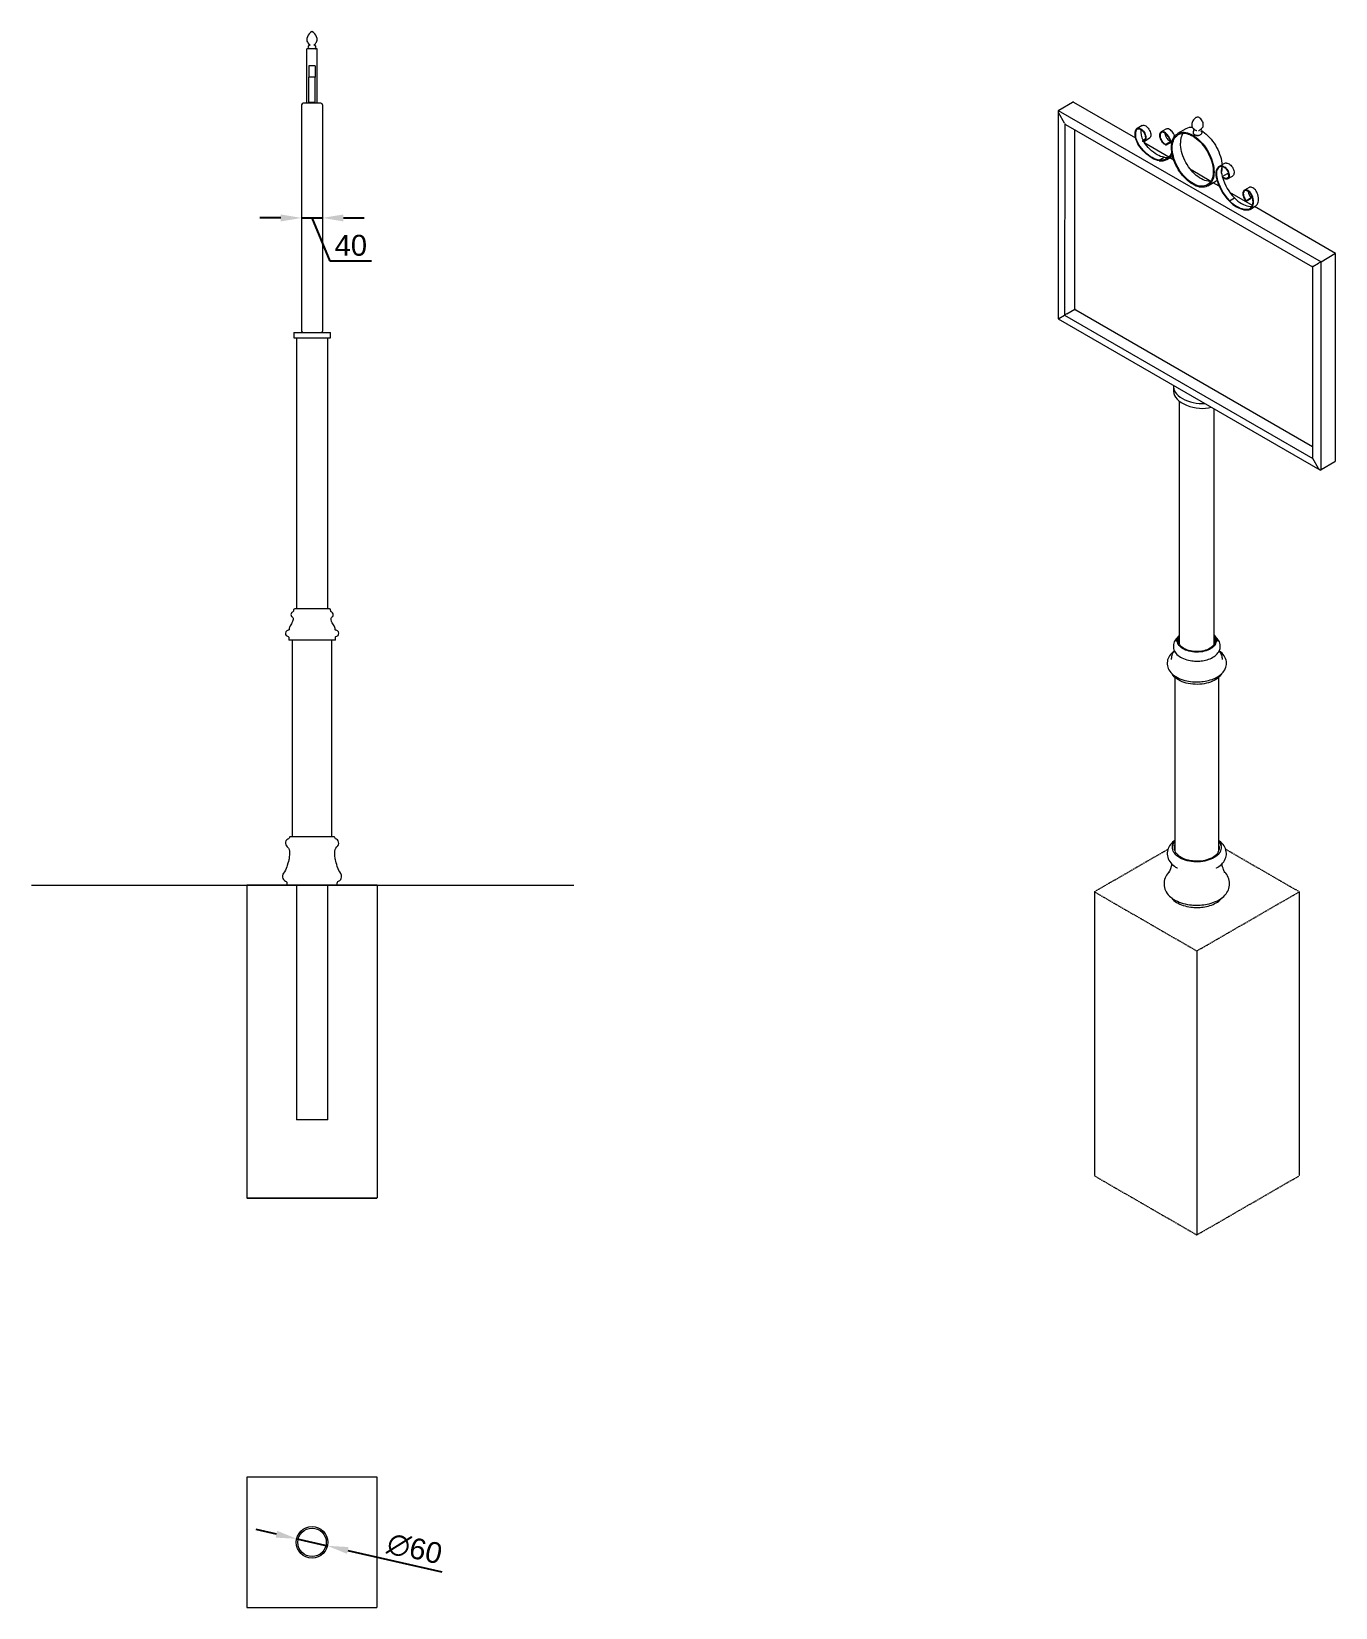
# Model space of a CAD drawing. Header units: millimetres. Extents: x -106 to 4319, y 199 to 3301.
# Drawn here: x 1818 to 4319, y 240 to 3264 of the extents above; entities that cross this region are included whole.
import ezdxf

# ---------------------------------------------------------------- set-up
doc = ezdxf.new("R2010")
doc.units = ezdxf.units.MM
doc.linetypes.add('HIDDEN', pattern=[1.905, 1.27, -0.635])
for name, color, linetype, lineweight in [('ZANO_R', 7, 'Continuous', 0), ('ZANO_R_przerywana', 7, 'HIDDEN', 0), ('ZANO_W', 1, 'Continuous', 0)]:
    doc.layers.add(name, color=color, linetype=linetype, lineweight=lineweight)
doc.styles.add('Arial', font='arial.ttf')
doc.styles.get("Standard").update_dxf_attribs({"font": 'ARIALUNI.TTF'})
doc.dimstyles.new('pl i ang', dxfattribs={"dimtxt": 50, "dimasz": 50, "dimexe": 1.25, "dimexo": 0.625, "dimgap": 10, "dimtad": 1, "dimtoh": 1, "dimtxsty": 'Standard', "dimcen": 2.5, "dimclrd": 1, "dimclre": 1, "dimclrt": 1, "dimadec": 0, "dimazin": 0, "dimtfac": 1, "dimtmove": 0, "dimatfit": 3, "dimfxl": 1, "dimarcsym": 1})

# ---------------------------------------------------------------- blocks, each defined once
blk = doc.blocks.new('*D420')
at = {"layer": 'ZANO_W', "color": 1, "lineweight": -2}
for p, q in [((2287.3, 380.8), (2248.3, 389.7)), ((2326.3, 371.9), (2385.1, 358.5)), ((2424.1, 349.6), (2604.3, 308.5))]:
    blk.add_line(p, q, dxfattribs=at)
at = {"layer": 'ZANO_W', "color": 1}
for points in [[(2285.9, 374.3), (2288.8, 387.3), (2326.3, 371.9)], [(2425.6, 356.1), (2422.7, 343.1), (2385.1, 358.5)]]:
    blk.add_solid(points, dxfattribs=at)
at = {"layer": 'ZANO_W', "color": 1, "insert": (2552.5, 352.7), "char_height": 40, "attachment_point": 5, "rotation": 347.147, "style": 'Arial'}
blk.add_mtext('∅60', dxfattribs=at)
blk = doc.blocks.new('*D421')
at = {"layer": 'ZANO_W', "color": 1, "lineweight": -2}
for p, q in [((2295.7, 2906.1), (2255.7, 2906.1)), ((2335.7, 2916.1), (2335.7, 2916.1)), ((2335.7, 2906.1), (2375.7, 2906.1)), ((2390.7, 2822.9), (2355.7, 2906.1)), ((2375.7, 2916.1), (2375.7, 2916.1)), ((2415.7, 2906.1), (2455.7, 2906.1)), ((2469.5, 2822.9), (2390.7, 2822.9))]:
    blk.add_line(p, q, dxfattribs=at)
at = {"layer": 'ZANO_W', "color": 1}
for points in [[(2295.7, 2899.4), (2295.7, 2912.7), (2335.7, 2906.1)], [(2415.7, 2912.7), (2415.7, 2899.4), (2375.7, 2906.1)]]:
    blk.add_solid(points, dxfattribs=at)
at = {"layer": 'ZANO_W', "color": 1, "insert": (2430.1, 2853.3), "char_height": 40, "attachment_point": 5, "style": 'Arial'}
blk.add_mtext('40', dxfattribs=at)

msp = doc.modelspace()

# ---------------------------------------------------------------- linework, layer by layer
at = {"layer": 'ZANO_R'}
for p, q in [((2348.7, 3230.2), (2345.7, 3230.2)), ((2345.7, 3178.1), (2345.7, 3230.2)), ((2362.3, 3230.2), (2348.7, 3230.2)), ((2365.7, 3230.2), (2362.3, 3230.2)), ((2365.7, 3178.1), (2365.7, 3230.2)), ((2345.7, 3126.1), (2345.7, 3178.1)), ((2361.7, 3197.8), (2349.7, 3197.8)), ((2349.7, 3197.8), (2349.7, 3176.2)), ((2361.7, 3176.2), (2349.7, 3176.2)), ((2349.7, 3168.2), (2349.7, 3176.2)), ((2361.7, 3197.8), (2361.7, 3176.2)), ((2361.7, 3168.2), (2361.7, 3176.2)), ((2365.7, 3126.1), (2365.7, 3178.1)), ((2349.7, 3136.9), (2349.7, 3168.2)), ((2361.7, 3136.9), (2361.7, 3168.2)), ((2335.7, 3123.1), (2335.7, 2689)), ((2372.7, 3126.1), (2338.7, 3126.1)), ((2349.7, 3128), (2349.7, 3136.9)), ((2349.7, 3128), (2361.7, 3128)), ((2361.7, 3128), (2361.7, 3136.9)), ((2375.7, 3123.1), (2375.7, 2689)), ((3787.7, 3112.6), (3814.4, 3128.1)), ((3935.5, 3059.3), (3816.7, 3127.8)), ((3786.7, 3110.5), (3786.7, 2712.6)), ((3787, 3111.9), (4290.9, 2822.1)), ((3798.7, 3088.1), (3787.7, 3107.2)), ((3799.7, 3086.7), (3798.7, 2719.5)), ((3801, 3085.6), (4274.2, 2812.5)), ((3818.7, 2731.5), (3818.7, 3075.4)), ((3947.5, 3083.3), (3938, 3077.8)), ((3953.5, 3057.3), (3948.2, 3054.2)), ((3948.2, 3054.2), (3948.5, 3053)), ((3952.1, 3053.6), (3961.5, 3059)), ((3993.5, 3076.4), (3984.1, 3071)), ((4031.6, 3076.9), (4015.9, 3067.8)), ((3998.8, 3022.7), (3952.9, 3049.2)), ((4003, 3052.5), (3994.2, 3047.3)), ((3994.2, 3047.3), (3994.5, 3046.1)), ((3994.5, 3046.1), (4003.5, 3051.3)), ((3995.2, 3018.2), (4004.7, 3023.7)), ((3980.3, 3016.9), (3989.8, 3022.4)), ((4008.4, 3017.2), (4000.9, 3021.5)), ((4079.4, 2976.2), (4041.5, 2998.1)), ((4104.6, 3010.1), (4095.2, 3004.6)), ((4073.7, 2967.7), (4089.4, 2976.8)), ((4095.8, 2966.7), (4083.9, 2973.6)), ((4101.6, 2985.3), (4101.3, 2984.5)), ((4111.1, 2990.7), (4101.6, 2985.3)), ((4111.8, 2981.1), (4121.2, 2986.5)), ((4153.2, 2964.5), (4143.8, 2959.1)), ((4115.5, 2938.9), (4124.9, 2944.4)), ((4159.4, 2930), (4115.9, 2955.1)), ((4147.3, 2938.2), (4156.8, 2943.7)), ((4147.7, 2939.1), (4147.3, 2938.2)), ((4157.1, 2944.5), (4147.7, 2939.1)), ((4156.8, 2943.7), (4157.1, 2944.5)), ((4155.4, 2923), (4164.8, 2928.5)), ((4318.6, 2838.1), (4163.4, 2927.7)), ((4274.2, 2812.5), (4274.2, 2447.7)), ((4275.1, 2813.1), (4286.1, 2819.4)), ((4290.9, 2822.1), (4317.6, 2837.6)), ((4290.9, 2422.6), (4290.9, 2820.5)), ((4318.6, 2440.2), (4318.6, 2838.1)), ((3803.4, 2722.2), (3818.8, 2731.1)), ((4274.2, 2466.8), (3820.3, 2728.8)), ((3786.7, 2712.6), (4288.5, 2422.9)), ((3787.7, 2713.1), (3798.7, 2719.5)), ((3798.7, 2719.5), (4275.1, 2444.4)), ((2320.7, 2686), (2320.7, 2676)), ((2320.7, 2686), (2338.7, 2686)), ((2320.7, 2676), (2390.8, 2676)), ((2325.6, 2676), (2325.6, 2155.9)), ((2338.7, 2686), (2372.7, 2686)), ((2372.7, 2686), (2390.8, 2686)), ((2385.9, 2155.9), (2385.9, 2676)), ((2390.8, 2676), (2390.8, 2686)), ((4007.8, 2582), (4007.8, 2572.9)), ((4019.1, 2554.6), (4019.1, 2088.6)), ((4086.2, 2088.6), (4086.2, 2539.7)), ((4286.1, 2425.4), (4275.1, 2444.4)), ((4317.6, 2438.1), (4290.9, 2422.6)), ((2389.1, 2155.9), (2322.4, 2155.9)), ((2400.4, 2095.9), (2311.1, 2095.9)), ((2317.7, 2095.9), (2317.7, 1718.8)), ((2393.8, 1718.8), (2393.8, 2095.9)), ((4010.3, 2024.9), (4010.3, 1691.6)), ((4094.9, 1691.6), (4094.9, 2024.9)), ((2397.7, 1718.8), (2313.7, 1718.8)), ((4009.6, 1693.7), (4010.3, 1695.7)), ((1817.6, 1625.8), (2857.5, 1625.8)), ((2230.7, 1625.8), (2480.8, 1625.8)), ((2480.8, 1625.8), (2230.7, 1625.8)), ((2385.9, 1625.8), (2325.6, 1625.8))]:
    msp.add_line(p, q, dxfattribs=at)
at = {"layer": 'ZANO_R', "flags": 128}
for points in [[(2355.5, 3263.7), (2352.7, 3261.8), (2350.3, 3259.4), (2348.3, 3256.6), (2346.8, 3253.6), (2345.8, 3250.3), (2345.6, 3246.9), (2345.9, 3245), (2346.7, 3243.3), (2347.9, 3241.8), (2349.7, 3239.5), (2350.5, 3238.7), (2351, 3238.3), (2351.1, 3238.2), (2351.2, 3238), (2351.2, 3237.8), (2351.2, 3237.7), (2351, 3237.5), (2350.6, 3237.2), (2350, 3237), (2349, 3236.6), (2348.6, 3236.3), (2348.3, 3235.8), (2348.3, 3235.4), (2348.4, 3234.9), (2348.7, 3234.3), (2348.7, 3234.1), (2348.6, 3233.8), (2348, 3232.6), (2347.8, 3231.9), (2347.8, 3231.2), (2348.1, 3230.6), (2348.5, 3230.2)], [(2362.5, 3230.2), (2363, 3230.6), (2363.2, 3231.2), (2363.3, 3231.9), (2363.1, 3232.6), (2362.4, 3233.8), (2362.3, 3234.1), (2362.4, 3234.3), (2362.7, 3234.9), (2362.8, 3235.4), (2362.7, 3235.8), (2362.4, 3236.3), (2362, 3236.6), (2360.8, 3237.1), (2360.4, 3237.3), (2360, 3237.5), (2359.9, 3237.7), (2359.8, 3237.8), (2359.8, 3238), (2360, 3238.3), (2360.3, 3238.5), (2360.7, 3238.9), (2361.4, 3239.5), (2363.1, 3241.8), (2364.3, 3243.3), (2365.1, 3245), (2365.5, 3246.9), (2365.3, 3250.3), (2364.3, 3253.6), (2362.7, 3256.6), (2360.7, 3259.4), (2358.3, 3261.8), (2355.5, 3263.7)], [(4055.7, 3073.6), (4055.7, 3073.6), (4055.7, 3073.6), (4055.7, 3073.6), (4055.7, 3073.6), (4055.7, 3073.6), (4055.7, 3073.6), (4055.8, 3073.6), (4056, 3073.6), (4057.1, 3074), (4058, 3074.4), (4058.6, 3074.8), (4059.3, 3075.2), (4060.1, 3075.9), (4060.6, 3076.4), (4060.9, 3076.7), (4061.1, 3076.8), (4061.2, 3076.9), (4061.4, 3077), (4061.6, 3077.2), (4061.9, 3077.5), (4062.5, 3078), (4063.2, 3078.8), (4063.9, 3079.9), (4064.5, 3081.1), (4064.9, 3082.5), (4065.1, 3083.9), (4065.1, 3085.5), (4064.9, 3087.3), (4064.5, 3089.2), (4063.8, 3090.9), (4062.9, 3092.5), (4061.7, 3094.3), (4060.2, 3096.1), (4058.5, 3097.6), (4057, 3098.6), (4055.7, 3099.1), (4055, 3099.3), (4054.6, 3099.4), (4054.4, 3099.4), (4054.2, 3099.4), (4054.1, 3099.5), (4054, 3099.5), (4053.8, 3099.4), (4053.8, 3099.4), (4053.6, 3099.4), (4053.1, 3099.4), (4052.1, 3099), (4050.9, 3098.5), (4049.5, 3097.6), (4048.1, 3096.3), (4046.5, 3094.5), (4045.1, 3092.5), (4044.3, 3090.8), (4043.6, 3089.1), (4043.1, 3087.1), (4042.9, 3085.2), (4043, 3083.5), (4043.3, 3082), (4043.8, 3080.6), (4044.5, 3079.4), (4045.3, 3078.3), (4046, 3077.6), (4046.4, 3077.3), (4046.7, 3077.1), (4046.8, 3076.9), (4046.9, 3076.8), (4047, 3076.8), (4047.2, 3076.6), (4047.6, 3076.2), (4048.1, 3075.7), (4048.9, 3075.1), (4049.8, 3074.6), (4050.5, 3074.2), (4051.9, 3073.7), (4052.2, 3073.6), (4052.3, 3073.6), (4052.3, 3073.6), (4052.3, 3073.6), (4052.4, 3073.6), (4052.4, 3073.6), (4052.4, 3073.6), (4052.4, 3073.6), (4052.4, 3073.6)], [(3943.6, 3042.4), (3941.5, 3045.3), (3939.7, 3048.4), (3938.1, 3051.6), (3936.8, 3054.8), (3935.8, 3058.1), (3935, 3061.3), (3934.6, 3064.5), (3934.4, 3067.5), (3934.6, 3070.3), (3935.1, 3072.9), (3935.8, 3075.2)], [(3944.1, 3043), (3942.2, 3045.8), (3940.4, 3048.7), (3938.9, 3051.8), (3937.6, 3054.9), (3936.6, 3058), (3935.9, 3061.1), (3935.5, 3064.1), (3935.4, 3066.9), (3935.5, 3069.6), (3936, 3072.1), (3936.7, 3074.3)], [(3935.8, 3075.2), (3936.6, 3076.6), (3937.6, 3077.6), (3938.8, 3078.2), (3940.3, 3078.5), (3941.8, 3078.4), (3943.5, 3077.9), (3945.2, 3077.1), (3946.9, 3075.9), (3948.6, 3074.4), (3950.1, 3072.6), (3951.5, 3070.7), (3952.7, 3068.6), (3953.7, 3066.4), (3954.4, 3064.2), (3954.8, 3062), (3955, 3060), (3954.8, 3058.1), (3954.4, 3056.4), (3953.6, 3055), (3952.7, 3054), (3951.4, 3053.3), (3950, 3053), (3948.5, 3053)], [(3936.7, 3074.3), (3937.4, 3075.6), (3938.4, 3076.5), (3939.6, 3077.1), (3941, 3077.3), (3942.5, 3077.1), (3944.1, 3076.6), (3945.7, 3075.7), (3947.3, 3074.4), (3948.8, 3072.9), (3950.2, 3071.2), (3951.5, 3069.3), (3952.5, 3067.2), (3953.3, 3065.1), (3953.8, 3063.1), (3954, 3061.1), (3953.9, 3059.2), (3953.6, 3057.6), (3953, 3056.3), (3952.1, 3055.2), (3950.9, 3054.5), (3949.6, 3054.2), (3948.2, 3054.2)], [(3947.5, 3083.3), (3948.3, 3083.7), (3949.7, 3083.9), (3951.3, 3083.8), (3952.9, 3083.4), (3954.6, 3082.5), (3956.4, 3081.3), (3958, 3079.8), (3959.5, 3078.1), (3960.9, 3076.1), (3962.1, 3074), (3963.1, 3071.8), (3963.8, 3069.6), (3964.3, 3067.5), (3964.4, 3065.4), (3964.2, 3063.5), (3963.8, 3061.9), (3963.1, 3060.5), (3962.1, 3059.4), (3961.5, 3059)], [(3995.7, 3066.3), (3994.1, 3068), (3992.4, 3069.4), (3990.7, 3070.5), (3989, 3071.2), (3987.4, 3071.6), (3985.9, 3071.6), (3984.5, 3071.2), (3983.3, 3070.4), (3982.4, 3069.3), (3981.7, 3067.9), (3981.3, 3066.2), (3981.2, 3064.3), (3981.3, 3062.2), (3981.8, 3060.1), (3982.6, 3057.9), (3983.6, 3055.7), (3984.8, 3053.6), (3986.2, 3051.7), (3987.8, 3049.9), (3989.4, 3048.5), (3991.1, 3047.4), (3992.8, 3046.6), (3994.5, 3046.1)], [(3995.2, 3065.6), (3993.7, 3067.2), (3992.2, 3068.5), (3990.5, 3069.5), (3988.9, 3070.1), (3987.4, 3070.4), (3986, 3070.3), (3984.7, 3069.8), (3983.7, 3069), (3982.9, 3067.8), (3982.4, 3066.4), (3982.1, 3064.7), (3982.2, 3062.8), (3982.5, 3060.8), (3983.1, 3058.7), (3984, 3056.6), (3985.1, 3054.6), (3986.4, 3052.7), (3987.8, 3051.1), (3989.4, 3049.6), (3991, 3048.5), (3992.6, 3047.8), (3994.2, 3047.3)], [(3991.5, 3068.9), (3991.6, 3068.2), (3991.9, 3066.2), (3992.5, 3064.1), (3993.4, 3062), (3994.5, 3060), (3995.8, 3058.2), (3997.3, 3056.5), (3998.8, 3055.1), (4000.4, 3054), (4002, 3053.2), (4002.8, 3052.9)], [(4005.1, 3071.7), (4003.5, 3073.4), (4001.9, 3074.8), (4000.2, 3075.9), (3998.5, 3076.7), (3996.8, 3077), (3995.3, 3077), (3993.9, 3076.6), (3993.5, 3076.4)], [(4003.9, 3041.4), (4004, 3045.2), (4004.4, 3048.8), (4005.1, 3052.2), (4006.1, 3055.4), (4007.3, 3058.3), (4008.8, 3061), (4010.5, 3063.4), (4012.5, 3065.4), (4014.7, 3067.1), (4017.1, 3068.5), (4019.7, 3069.5), (4022.4, 3070.2), (4025.3, 3070.5), (4028.3, 3070.5), (4031.5, 3070.1), (4034.7, 3069.3), (4038, 3068.2), (4041.4, 3066.8), (4044.8, 3065), (4048.1, 3062.9), (4051.5, 3060.5), (4054.8, 3057.7), (4058, 3054.8), (4061.2, 3051.5), (4064.2, 3048.1), (4067.1, 3044.4), (4069.9, 3040.5), (4072.5, 3036.5), (4074.8, 3032.4), (4077, 3028.1), (4079, 3023.8), (4080.7, 3019.5), (4082.2, 3015.1), (4083.4, 3010.8), (4084.4, 3006.5), (4085.1, 3002.3), (4085.5, 2998.1), (4085.6, 2994.2), (4085.5, 2990.3), (4085.1, 2986.7), (4084.4, 2983.3), (4083.4, 2980.1), (4082.2, 2977.2), (4080.7, 2974.5), (4079, 2972.2), (4077, 2970.1), (4074.8, 2968.4), (4072.5, 2967), (4069.9, 2966), (4067.1, 2965.3), (4064.2, 2965), (4061.2, 2965.1), (4058, 2965.4), (4054.8, 2966.2), (4051.5, 2967.3), (4048.1, 2968.8), (4044.8, 2970.6), (4041.4, 2972.7), (4038, 2975.1), (4034.7, 2977.8), (4031.5, 2980.8), (4028.3, 2984), (4025.3, 2987.5), (4022.4, 2991.2), (4019.7, 2995), (4017.1, 2999), (4014.7, 3003.2), (4012.5, 3007.4), (4010.5, 3011.7), (4008.8, 3016.1), (4007.3, 3020.4), (4006.1, 3024.8), (4005.1, 3029.1), (4004.4, 3033.3), (4004, 3037.4), (4003.9, 3041.4)], [(4005.4, 3040.5), (4005.6, 3044.2), (4006, 3047.7), (4006.7, 3051), (4007.6, 3054.1), (4008.8, 3057), (4010.3, 3059.5), (4012, 3061.8), (4014, 3063.8), (4016.1, 3065.4), (4018.5, 3066.7), (4021, 3067.6), (4023.7, 3068.3), (4026.5, 3068.5), (4029.5, 3068.4), (4032.6, 3068), (4035.8, 3067.1), (4039, 3066), (4042.3, 3064.5), (4045.6, 3062.7), (4048.9, 3060.5), (4052.1, 3058.1), (4055.3, 3055.4), (4058.5, 3052.4), (4061.5, 3049.2), (4064.4, 3045.7), (4067.2, 3042.1), (4069.8, 3038.3), (4072.3, 3034.3), (4074.5, 3030.3), (4076.6, 3026.1), (4078.4, 3021.9), (4080, 3017.6), (4081.3, 3013.4), (4082.4, 3009.2), (4083.2, 3005), (4083.8, 3000.9), (4084, 2997), (4084, 2993.2), (4083.8, 2989.6), (4083.2, 2986.1), (4082.4, 2982.9), (4081.3, 2980), (4080, 2977.3), (4078.4, 2974.8), (4076.6, 2972.7), (4074.5, 2970.9), (4072.3, 2969.5), (4069.8, 2968.3), (4067.2, 2967.5), (4064.4, 2967.1), (4061.5, 2967), (4058.5, 2967.3), (4055.3, 2967.9), (4052.1, 2968.9), (4048.9, 2970.2), (4045.6, 2971.9), (4042.3, 2973.9), (4039, 2976.2), (4035.8, 2978.8), (4032.6, 2981.6), (4029.5, 2984.7), (4026.5, 2988.1), (4023.7, 2991.6), (4021, 2995.3), (4018.5, 2999.2), (4016.1, 3003.2), (4014, 3007.4), (4012, 3011.5), (4010.3, 3015.8), (4008.8, 3020), (4007.6, 3024.3), (4006.7, 3028.5), (4006, 3032.6), (4005.6, 3036.6), (4005.4, 3040.5)], [(4046.1, 3072.7), (4046, 3072.5), (4045.6, 3071.6), (4045.4, 3070.4), (4045.5, 3069.2), (4045.9, 3068.2), (4046.5, 3067.2), (4047.4, 3066.4), (4048.4, 3065.8), (4049.4, 3065.2), (4050.8, 3064.8), (4051.8, 3064.6), (4052.9, 3064.5), (4054, 3064.4)], [(4047.3, 3076.5), (4046.8, 3076), (4046.2, 3075.1), (4046, 3074), (4046, 3073), (4046.4, 3072), (4046.7, 3071.4), (4046.8, 3071.3), (4046.9, 3071.2), (4046.9, 3071.2), (4046.9, 3071.2), (4046.9, 3071.2), (4046.9, 3071.2), (4046.9, 3071.2)], [(4054.9, 3064.4), (4054.9, 3064.4), (4053.8, 3064.4)], [(4054, 3064.4), (4055.8, 3064.5), (4056.6, 3064.7), (4057.9, 3065), (4059, 3065.4), (4060, 3065.9), (4060.8, 3066.5), (4061.6, 3067.3), (4062.1, 3068.1), (4062.5, 3069.1), (4062.7, 3070.1), (4062.5, 3071.2), (4062.1, 3072.5), (4062, 3072.7)], [(4062, 3073.1), (4063.9, 3071.9), (4067.2, 3069.5), (4070.5, 3066.8), (4073.8, 3063.8), (4076.9, 3060.6), (4079.9, 3057.1), (4082.8, 3053.5), (4085.6, 3049.6), (4088.2, 3045.6), (4090.6, 3041.5), (4092.8, 3037.2), (4094.7, 3032.9), (4096.4, 3028.6), (4097.9, 3024.2), (4099.2, 3019.9), (4100.1, 3015.6), (4100.8, 3011.3), (4101.2, 3008.1)], [(3980.7, 3015.7), (3977.3, 3016.5), (3973.9, 3017.6), (3970.4, 3019), (3966.8, 3020.9), (3963.3, 3023.1), (3959.8, 3025.6), (3956.4, 3028.4), (3953, 3031.5), (3949.7, 3034.9), (3946.6, 3038.5), (3943.6, 3042.4)], [(3980.3, 3016.9), (3977, 3017.7), (3973.7, 3018.7), (3970.3, 3020.2), (3966.8, 3022), (3963.4, 3024.1), (3960, 3026.6), (3956.6, 3029.3), (3953.3, 3032.4), (3950.1, 3035.7), (3947, 3039.2), (3944.1, 3043)], [(3953.5, 3048.4), (3951.6, 3051.2), (3950.5, 3053)], [(3989.8, 3022.4), (3986.5, 3023.1), (3983.1, 3024.2), (3979.7, 3025.6), (3976.3, 3027.4), (3972.8, 3029.6), (3969.4, 3032), (3966, 3034.8), (3962.7, 3037.8), (3959.5, 3041.1), (3956.5, 3044.7), (3953.5, 3048.4)], [(4004.5, 3032.5), (4003.9, 3030.7), (4002.5, 3027.8), (4000.9, 3025.2), (3999.1, 3023), (3997, 3021), (3994.6, 3019.4), (3992.1, 3018.2), (3989.4, 3017.3), (3986.5, 3016.8), (3983.5, 3016.7), (3980.3, 3016.9)], [(4006.1, 3024.6), (4004.7, 3023.7), (4004.7, 3023.7)], [(4079.3, 2976.1), (4077.2, 2976.1), (4074.2, 2976.4), (4071.1, 2977), (4067.9, 2978), (4064.6, 2979.3), (4061.3, 2981), (4058, 2983), (4054.7, 2985.3), (4051.5, 2987.8), (4048.3, 2990.7), (4045.3, 2993.8), (4042.3, 2997.1), (4039.4, 3000.7), (4036.7, 3004.4), (4034.2, 3008.3), (4031.8, 3012.3), (4029.7, 3016.4), (4027.7, 3020.6), (4026, 3024.9), (4024.6, 3029.1), (4023.4, 3033.3), (4022.4, 3037.5), (4021.7, 3041.7), (4021.3, 3045.7), (4021.2, 3049.5)], [(4100.1, 3006), (4098, 3005.7), (4096, 3005), (4094.2, 3004), (4092.7, 3002.5), (4091.4, 3000.8), (4090.4, 2998.6), (4089.7, 2996.2), (4089.3, 2993.6), (4089.2, 2990.7), (4089.4, 2987.7), (4090, 2984.5)], [(4100.6, 3004.8), (4098.5, 3004.5), (4096.6, 3003.9), (4094.9, 3002.9), (4093.5, 3001.5), (4092.2, 2999.8), (4091.3, 2997.8), (4090.6, 2995.5), (4090.2, 2992.9), (4090.1, 2990.2), (4090.4, 2987.3), (4090.9, 2984.3)], [(4100.1, 3006), (4101.7, 3005.8), (4103.4, 3005.3), (4105.1, 3004.4), (4106.8, 3003.2), (4108.4, 3001.7), (4110, 2999.9), (4111.3, 2998), (4112.5, 2995.8), (4113.5, 2993.7), (4114.1, 2991.4), (4114.6, 2989.3), (4114.7, 2987.2), (4114.5, 2985.4), (4114, 2983.8), (4113.3, 2982.4), (4112.2, 2981.4), (4111, 2980.7), (4109.6, 2980.4), (4108, 2980.5), (4106.4, 2981), (4104.7, 2981.8), (4103, 2983), (4101.3, 2984.5)], [(4100.6, 3004.8), (4102.1, 3004.6), (4103.6, 3004.1), (4105.3, 3003.2), (4106.9, 3002), (4108.4, 3000.6), (4109.8, 2998.8), (4111.1, 2996.9), (4112.1, 2994.9), (4112.9, 2992.8), (4113.5, 2990.7), (4113.7, 2988.7), (4113.7, 2986.9), (4113.3, 2985.2), (4112.7, 2983.9), (4111.8, 2982.8), (4110.7, 2982), (4109.4, 2981.7), (4108, 2981.7), (4106.4, 2982.1), (4104.8, 2982.8), (4103.2, 2983.9), (4101.6, 2985.3)], [(4109.6, 3011.4), (4111.1, 3011.3), (4112.8, 3010.8), (4114.5, 3009.9), (4116.2, 3008.7), (4117.9, 3007.2), (4119.4, 3005.4), (4120.8, 3003.4), (4121.9, 3001.3), (4122.9, 2999.1), (4123.6, 2996.9), (4124, 2994.7), (4124.1, 2992.7), (4123.9, 2990.8), (4123.4, 2989.2), (4122.7, 2987.9), (4121.7, 2986.8), (4121.2, 2986.5)], [(4091.6, 2978.2), (4090.6, 2977.5), (4089.4, 2976.8)], [(4100.3, 2989.7), (4101.4, 2985.3), (4101.5, 2984.9)], [(4113.7, 2988.6), (4112.6, 2989.4), (4111.1, 2990.7)], [(4169.4, 2951.3), (4168.7, 2953.5), (4167.6, 2955.7), (4166.4, 2957.7), (4165, 2959.7), (4163.4, 2961.4), (4161.7, 2962.8), (4160, 2963.9), (4158.3, 2964.7), (4156.7, 2965.1), (4155.1, 2965.2), (4153.8, 2964.8), (4153.2, 2964.5)], [(4115.2, 2938.1), (4118.5, 2934.9), (4122, 2932.1), (4125.5, 2929.5), (4129, 2927.3), (4132.5, 2925.4), (4136, 2923.9), (4139.4, 2922.7), (4142.8, 2921.9), (4146.1, 2921.5), (4149.2, 2921.5), (4152.3, 2921.9)], [(4115.5, 2938.9), (4118.8, 2935.8), (4122.1, 2933), (4125.5, 2930.5), (4129, 2928.4), (4132.4, 2926.5), (4135.8, 2925), (4139.2, 2923.9), (4142.5, 2923.1), (4145.7, 2922.7), (4148.8, 2922.7), (4151.7, 2923.1)], [(4124.9, 2944.4), (4128.2, 2941.3), (4131.6, 2938.5), (4135, 2936), (4138.4, 2933.8), (4141.9, 2932), (4145.3, 2930.5), (4148.6, 2929.3), (4151.9, 2928.6), (4155.1, 2928.2), (4158.2, 2928.2), (4158.5, 2928.2)], [(4160, 2945.8), (4159.2, 2948), (4158.2, 2950.2), (4157, 2952.3), (4155.5, 2954.2), (4154, 2955.9), (4152.3, 2957.4), (4150.6, 2958.5), (4148.9, 2959.3), (4147.3, 2959.7), (4145.7, 2959.7), (4144.3, 2959.4), (4143.1, 2958.6), (4142.1, 2957.6), (4141.4, 2956.2), (4141, 2954.5), (4140.9, 2952.6), (4141, 2950.6), (4141.5, 2948.4), (4142.2, 2946.2), (4143.2, 2944), (4144.4, 2941.9), (4145.8, 2940), (4147.3, 2938.2)], [(4159.1, 2945.9), (4158.4, 2948), (4157.4, 2950.1), (4156.2, 2952), (4154.8, 2953.8), (4153.3, 2955.4), (4151.7, 2956.7), (4150.1, 2957.7), (4148.5, 2958.3), (4147, 2958.5), (4145.6, 2958.4), (4144.4, 2957.9), (4143.3, 2957), (4142.6, 2955.9), (4142, 2954.4), (4141.8, 2952.7), (4141.9, 2950.8), (4142.2, 2948.7), (4142.9, 2946.6), (4143.8, 2944.6), (4144.9, 2942.6), (4146.2, 2940.7), (4147.7, 2939.1)], [(4151.7, 2923.1), (4153.7, 2923.7), (4155.4, 2924.6), (4156.9, 2925.9), (4158.2, 2927.6), (4159.2, 2929.5), (4159.9, 2931.8), (4160.3, 2934.3), (4160.5, 2937), (4160.3, 2939.8), (4159.8, 2942.9), (4159.1, 2945.9)], [(4152.3, 2921.9), (4154.3, 2922.5), (4156.1, 2923.5), (4157.7, 2924.8), (4159, 2926.6), (4160, 2928.6), (4160.8, 2931), (4161.3, 2933.6), (4161.4, 2936.4), (4161.2, 2939.4), (4160.8, 2942.6), (4160, 2945.8)], [(4164.8, 2928.5), (4165.5, 2928.9), (4167.1, 2930.3), (4168.4, 2932), (4169.5, 2934.1), (4170.2, 2936.4), (4170.7, 2939), (4170.8, 2941.9), (4170.7, 2944.9), (4170.2, 2948), (4169.4, 2951.3)], [(4317.6, 2837.6), (4318, 2837.8), (4318.3, 2838), (4318.5, 2838.1), (4318.6, 2838.1)], [(2322.4, 2155.9), (2321.2, 2155.7), (2320.9, 2155.6), (2320.7, 2155.4), (2320.5, 2155.2), (2320.5, 2154.9), (2320.5, 2154.7), (2320.4, 2154), (2320.1, 2152.7), (2319.9, 2151.6), (2319.7, 2150.9), (2319.1, 2150.3), (2318.2, 2149.8), (2317.2, 2149.3), (2316.4, 2148.4), (2315.5, 2146.8), (2315.2, 2145), (2315.4, 2143.2), (2316.1, 2141.7), (2317.3, 2140.6), (2318.5, 2139.8), (2319.2, 2138.5), (2319.4, 2137.1), (2319.2, 2135.6), (2318.3, 2131.9), (2317.2, 2129.2), (2316, 2127.1), (2314.8, 2125.3), (2313.5, 2123.2), (2312.2, 2120.5), (2311.8, 2119.2), (2311.7, 2117.9), (2311.7, 2117), (2311.6, 2116.1), (2311.4, 2115.7), (2311, 2115.4), (2309.8, 2115), (2308.3, 2114.5), (2307.1, 2113.8), (2305.4, 2111.8), (2304.6, 2109.4), (2304.8, 2106.9), (2305.8, 2104.9), (2307, 2104), (2308.6, 2103.5), (2310.1, 2102.9), (2310.6, 2102.5), (2310.8, 2102), (2310.9, 2101.6), (2311, 2101.1), (2311.1, 2100.5), (2311.1, 2099.6), (2311.1, 2098.1), (2311.1, 2095.9)], [(2400.4, 2095.9), (2400.4, 2098.1), (2400.4, 2099.6), (2400.4, 2100.5), (2400.4, 2101.1), (2400.6, 2101.6), (2400.7, 2102), (2400.9, 2102.5), (2401.4, 2102.9), (2402.9, 2103.5), (2404.5, 2104), (2405.7, 2104.9), (2406.7, 2106.9), (2406.9, 2109.4), (2406.1, 2111.8), (2404.4, 2113.8), (2403.2, 2114.5), (2401.7, 2115), (2400.5, 2115.4), (2400.1, 2115.7), (2399.9, 2116.1), (2399.8, 2117.2), (2399.8, 2118.5), (2399.3, 2120.5), (2398, 2123.2), (2396.7, 2125.3), (2395.5, 2127.1), (2394.3, 2129.2), (2393.2, 2131.9), (2392.3, 2135.6), (2392.1, 2137.1), (2392.3, 2138.5), (2393, 2139.8), (2394.2, 2140.6), (2395.4, 2141.7), (2396.1, 2143.2), (2396.3, 2145), (2396, 2146.8), (2395.1, 2148.4), (2394, 2149.4), (2392.9, 2150.1), (2392.2, 2150.4), (2391.8, 2150.9), (2391.6, 2151.4), (2391.4, 2152.3), (2391.2, 2153.4), (2391.1, 2154.1), (2391, 2154.7), (2391, 2154.9), (2391, 2155.2), (2390.8, 2155.4), (2390.5, 2155.6), (2390, 2155.7), (2389.1, 2155.9)], [(4015.6, 2101.1), (4015.1, 2100.7), (4013.3, 2098.8), (4011.8, 2096.8), (4010.4, 2094.7), (4009.3, 2092.5), (4008.5, 2090.2), (4007.9, 2087.8), (4007.6, 2085.3), (4007.6, 2082.7), (4008.1, 2079.9), (4008.7, 2077.5), (4009.7, 2075.2), (4011, 2072.9), (4012.6, 2070.8), (4014.4, 2068.7), (4016.6, 2066.8), (4018.9, 2065), (4021.4, 2063.4), (4024.2, 2061.9), (4027.1, 2060.6), (4030.1, 2059.4), (4033.3, 2058.4), (4036.6, 2057.6), (4039.9, 2056.9), (4043, 2056.4), (4045.8, 2056.1), (4048, 2055.9), (4050.6, 2055.8), (4052.6, 2055.8)], [(4013.6, 2095.4), (4013.5, 2095), (4013.4, 2094.6), (4013.4, 2094.4), (4013.3, 2094.2), (4013.3, 2094), (4013.3, 2093.9), (4013.3, 2093.9)], [(4019.1, 2105.4), (4018.3, 2104.6), (4016.9, 2103), (4015.7, 2101.3), (4014.8, 2099.6), (4014.2, 2098), (4013.7, 2096.4), (4013.5, 2095.1), (4013.5, 2094.9), (4013.5, 2094.9), (4013.5, 2094.9), (4013.5, 2094.9), (4013.5, 2094.9), (4013.5, 2094.9), (4013.5, 2094.9), (4013.5, 2094.9), (4013.5, 2094.9), (4013.5, 2094.9), (4013.5, 2094.9)], [(4086.2, 2103.5), (4087.1, 2102.2), (4088.3, 2100.1), (4089.2, 2098), (4089.6, 2095.8), (4089.7, 2093.6), (4089.3, 2091.4), (4088.6, 2089.2), (4087.5, 2087.1), (4086, 2085.1), (4084.1, 2083.1), (4082, 2081.3), (4079.5, 2079.7), (4076.7, 2078.1), (4073.7, 2076.8), (4070.5, 2075.6), (4067, 2074.7), (4063.4, 2073.9), (4059.7, 2073.4), (4056, 2073.1), (4052.1, 2073), (4048.3, 2073.1), (4044.6, 2073.5), (4040.9, 2074.1), (4037.3, 2074.9), (4034, 2075.9), (4030.8, 2077.1), (4027.8, 2078.5), (4025.1, 2080.1), (4022.7, 2081.8), (4020.6, 2083.6), (4018.9, 2085.6), (4017.5, 2087.6), (4016.5, 2089.7), (4015.8, 2091.9), (4015.6, 2094.1), (4015.7, 2096.3), (4016.3, 2098.5), (4017.2, 2100.6), (4018.5, 2102.7), (4019.1, 2103.5)], [(4027.9, 2080.1), (4025.4, 2081.7), (4023.2, 2083.5), (4021.4, 2085.3), (4019.9, 2087.3), (4018.8, 2089.3), (4018, 2091.4), (4017.7, 2093.6), (4017.7, 2095.7), (4018.2, 2097.9), (4019, 2100), (4019.1, 2100.2)], [(4019.1, 2094), (4018.5, 2092.8), (4018, 2091.3)], [(4086.2, 2100.2), (4086.9, 2098.4), (4087.5, 2096.3), (4087.6, 2094.1), (4087.4, 2092), (4086.7, 2089.9), (4085.7, 2087.8), (4084.3, 2085.8), (4082.5, 2083.9), (4080.4, 2082.1), (4078, 2080.5), (4075.3, 2079), (4072.4, 2077.7), (4069.2, 2076.6), (4065.8, 2075.7), (4062.3, 2075), (4058.6, 2074.5), (4055, 2074.2), (4051.2, 2074.2), (4047.5, 2074.4), (4043.9, 2074.8), (4040.3, 2075.5), (4036.9, 2076.3), (4033.7, 2077.4), (4030.7, 2078.7), (4027.9, 2080.1)], [(4052.6, 2055.8), (4056.7, 2055.9), (4058.3, 2056), (4061, 2056.2), (4063.7, 2056.6), (4066.6, 2057.1), (4069.5, 2057.8), (4072.4, 2058.5), (4075.2, 2059.5), (4078, 2060.5), (4080.7, 2061.7), (4083.2, 2063.1), (4085.6, 2064.5), (4087.8, 2066.1), (4089.8, 2067.8), (4091.6, 2069.6), (4093.2, 2071.5), (4094.6, 2073.5), (4095.7, 2075.7), (4096.6, 2077.9), (4097.3, 2080.2), (4097.6, 2082.6), (4097.7, 2085.1), (4097.4, 2087.8), (4096.8, 2090.2), (4095.9, 2092.6), (4094.7, 2095), (4093.2, 2097.2), (4091.4, 2099.3), (4089.7, 2101)], [(4091.7, 2094.9), (4091.7, 2094.9), (4091.7, 2094.9), (4091.7, 2094.9), (4091.7, 2094.9), (4091.7, 2094.9), (4091.7, 2094.9), (4091.7, 2094.9), (4091.7, 2094.9), (4091.7, 2094.9), (4091.7, 2094.9), (4091.7, 2094.9), (4091.7, 2094.9), (4091.7, 2095), (4091.7, 2095.5), (4091.2, 2097.5), (4090.6, 2099.2), (4089.7, 2101), (4088.5, 2102.9), (4087, 2104.7), (4086.2, 2105.4)], [(4087.2, 2091.3), (4086.5, 2093.3), (4086.2, 2094)], [(4092, 2093.9), (4092, 2093.9), (4092, 2094), (4091.9, 2094.2), (4091.9, 2094.5), (4091.8, 2094.7), (4091.8, 2094.9), (4091.7, 2095.4), (4091.7, 2095.4)], [(4009.2, 2075), (4008.8, 2074.7), (4006.4, 2072.7), (4004.1, 2070.6), (4002.1, 2068.4), (4000.4, 2066), (3998.9, 2063.6), (3997.7, 2061), (3996.7, 2058.4), (3996.1, 2055.7), (3995.8, 2052.8), (3995.8, 2049.9), (3996.1, 2047), (3996.8, 2044.3), (3997.8, 2041.7), (3999, 2039.1), (4000.6, 2036.6), (4002.5, 2034.2), (4004.6, 2032), (4007, 2029.8), (4009.7, 2027.8), (4012.5, 2026), (4015.6, 2024.2), (4018.8, 2022.7), (4022.2, 2021.3), (4025.8, 2020), (4029.5, 2018.9), (4033.2, 2018), (4037, 2017.3), (4040.6, 2016.7), (4044.1, 2016.3), (4046.6, 2016.2), (4049.3, 2016), (4052.6, 2016)], [(4009.6, 2075.6), (4009.6, 2075.5), (4007.9, 2073.1), (4006.9, 2071.5), (4006.3, 2070.4), (4005.6, 2068.9), (4004.8, 2066.8), (4004.2, 2064.7), (4003.8, 2062.3), (4003.6, 2060.2), (4003.7, 2059.4), (4003.7, 2059), (4003.7, 2058.9), (4003.7, 2058.8), (4003.7, 2058.8), (4003.7, 2058.8), (4003.7, 2058.7), (4003.7, 2058.7)], [(4052.6, 2016), (4057.2, 2016.1), (4059, 2016.2), (4062, 2016.4), (4065.1, 2016.8), (4068.4, 2017.3), (4071.8, 2018), (4075.1, 2018.8), (4078.5, 2019.7), (4081.8, 2020.8), (4084.9, 2022), (4088, 2023.4), (4090.9, 2024.9), (4093.7, 2026.6), (4096.3, 2028.3), (4098.7, 2030.2), (4100.9, 2032.2), (4102.9, 2034.4), (4104.6, 2036.6), (4106.1, 2038.9), (4107.3, 2041.3), (4108.3, 2043.9), (4109, 2046.5), (4109.4, 2049.2), (4109.5, 2051.9), (4109.3, 2054.8), (4108.7, 2057.7), (4107.7, 2060.7), (4106.5, 2063.4), (4104.9, 2065.9), (4103.1, 2068.4), (4101, 2070.8), (4098.6, 2073), (4096.1, 2075)], [(4101.6, 2058.7), (4101.6, 2058.7), (4101.6, 2058.8), (4101.6, 2058.8), (4101.6, 2058.8), (4101.6, 2058.9), (4101.6, 2059), (4101.6, 2059.2), (4101.6, 2059.6), (4101.6, 2060.8), (4101.4, 2062.8), (4101, 2065.2), (4100.3, 2067.2), (4099.6, 2069), (4098.8, 2070.6), (4098.2, 2071.7), (4097.6, 2072.8), (4095.8, 2075.3), (4095.7, 2075.5)], [(4100, 2031.3), (4098.7, 2029.2), (4096.9, 2026.9), (4094.7, 2024.7), (4092.1, 2022.5), (4089.3, 2020.6), (4086.1, 2018.8), (4082.7, 2017.1), (4079, 2015.6), (4075.2, 2014.4), (4071.1, 2013.3), (4066.9, 2012.5), (4062.6, 2011.8), (4058.2, 2011.4), (4053.7, 2011.2), (4049.3, 2011.3), (4044.9, 2011.6), (4040.5, 2012.1), (4036.2, 2012.9), (4032.1, 2013.8), (4028.1, 2015), (4024.3, 2016.3), (4020.8, 2017.9), (4017.5, 2019.6), (4014.5, 2021.5), (4011.8, 2023.6), (4009.4, 2025.8), (4007.4, 2028.1), (4005.7, 2030.4), (4005.3, 2031.1)], [(2313.7, 1718.8), (2313, 1718.6), (2312.5, 1718.2), (2312.2, 1717.7), (2311.5, 1716), (2310.6, 1714.7), (2309.2, 1713.9), (2307.2, 1712.7), (2305.7, 1710.9), (2304.9, 1708.6), (2304.7, 1705.9), (2305.3, 1703.4), (2306.5, 1701.4), (2308.2, 1699.6), (2310.3, 1697.2), (2311.8, 1694.4), (2312.4, 1691.3), (2312.3, 1686.9), (2312.2, 1683.4), (2312, 1680.7), (2311.8, 1678.5), (2311.5, 1676.5), (2311, 1674.3), (2310.3, 1671.6), (2309.3, 1668.3), (2308, 1663.9), (2307.1, 1661.1), (2306.1, 1657.8), (2304.7, 1654.5), (2302.7, 1651.5), (2301, 1649.3), (2299.8, 1646.8), (2299.2, 1644.1), (2299.2, 1641.3), (2299.7, 1638.9), (2300.8, 1636.8), (2302.6, 1635.1), (2304.8, 1633.8), (2306.2, 1633), (2307.1, 1631.8), (2307.5, 1630.1), (2307.6, 1628.7), (2307.7, 1627.4), (2307.9, 1626.9), (2308.2, 1626.4), (2308.7, 1626), (2309.3, 1625.8)], [(2402.2, 1625.8), (2402.8, 1626), (2403.3, 1626.4), (2403.6, 1626.9), (2403.8, 1627.4), (2403.9, 1628.7), (2404, 1630.1), (2404.4, 1631.8), (2405.3, 1633), (2406.7, 1633.8), (2408.9, 1635.1), (2410.6, 1636.8), (2411.8, 1638.9), (2412.3, 1641.3), (2412.1, 1644.9), (2411, 1648.4), (2409, 1651.3), (2406.9, 1654.2), (2405.5, 1657.6), (2404.1, 1661.9), (2403, 1665.5), (2402.1, 1668.5), (2401.1, 1671.8), (2400.5, 1674.4), (2400, 1676.5), (2399.7, 1678.5), (2399.5, 1680.7), (2399.3, 1683.4), (2399.2, 1686.9), (2399.1, 1691.3), (2399.7, 1694.4), (2401.2, 1697.2), (2403.3, 1699.6), (2404.9, 1701.4), (2406.2, 1703.4), (2406.8, 1705.9), (2406.6, 1708.6), (2405.8, 1710.9), (2404.3, 1712.7), (2402.3, 1713.9), (2400.9, 1714.7), (2400, 1716), (2399.3, 1717.7), (2399, 1718.2), (2398.5, 1718.6), (2397.7, 1718.8)], [(4010.3, 1711.5), (4008.6, 1710.3), (4006.2, 1708.3), (4004.1, 1706.2), (4002.1, 1703.9), (4000.4, 1701.6), (3999, 1699.1), (3997.8, 1696.5), (3996.9, 1693.9), (3996.2, 1691.1), (3995.9, 1688.2), (3995.9, 1685.3), (3996.2, 1682.2), (3996.8, 1679.4), (3997.7, 1676.8), (3999, 1674.1), (4000.7, 1671.3), (4002.6, 1668.7), (4004.9, 1666.3), (4007.3, 1664.1), (4009.7, 1662.2), (4012, 1660.6), (4013.5, 1659.6), (4014.3, 1659.1), (4014.7, 1658.9), (4014.9, 1658.8), (4015, 1658.8), (4015, 1658.7), (4015, 1658.7)], [(4010.3, 1710.2), (4009.6, 1709.5), (4008.1, 1707.6), (4006.8, 1705.7), (4005.8, 1704), (4005.3, 1703), (4005.2, 1702.6), (4005.1, 1702.4), (4005.1, 1702.3), (4005.1, 1702.3), (4005, 1702.3), (4005, 1702.2), (4005, 1702.2), (4005, 1702.2)], [(4094.9, 1709), (4095, 1708.9), (4096.7, 1706.6), (4097.9, 1704.2), (4098.8, 1701.8), (4099.2, 1699.3), (4099.3, 1696.8), (4099, 1694.3), (4098.2, 1691.8), (4097.1, 1689.4), (4095.6, 1687.1), (4093.8, 1684.9), (4091.5, 1682.7), (4089, 1680.7), (4086.1, 1678.9), (4083, 1677.1), (4079.6, 1675.6), (4076, 1674.3), (4072.1, 1673.1), (4068.1, 1672.2), (4064, 1671.5), (4059.8, 1671), (4055.5, 1670.7), (4051.2, 1670.7), (4046.9, 1670.9), (4042.6, 1671.3), (4038.5, 1671.9), (4034.4, 1672.8), (4030.5, 1673.9), (4026.8, 1675.2), (4023.3, 1676.6), (4020.1, 1678.3), (4017.2, 1680.1), (4014.5, 1682.1), (4012.2, 1684.1), (4010.2, 1686.4), (4008.6, 1688.7), (4007.3, 1691.1), (4006.5, 1693.5), (4006, 1696), (4006, 1698.5), (4006.3, 1700.9), (4007, 1703.4), (4008.1, 1705.8), (4009.6, 1708.1), (4010.3, 1709)], [(4010.3, 1703.6), (4009.5, 1701.3), (4009.1, 1699), (4009.1, 1696.6), (4009.5, 1694.2), (4010.2, 1691.8), (4011.4, 1689.5), (4012.9, 1687.3), (4014.8, 1685.2), (4017, 1683.1), (4019.5, 1681.3)], [(4019.5, 1681.3), (4022.4, 1679.5), (4025.5, 1677.9), (4028.9, 1676.5), (4032.4, 1675.3), (4036.2, 1674.3), (4040.1, 1673.5), (4044.1, 1673), (4048.2, 1672.6), (4052.4, 1672.5), (4056.5, 1672.6), (4060.6, 1672.9), (4064.7, 1673.4), (4068.6, 1674.2), (4072.4, 1675.2), (4076, 1676.4), (4079.4, 1677.8), (4082.5, 1679.3), (4085.4, 1681), (4088, 1682.9), (4090.2, 1684.9), (4092.2, 1687), (4093.7, 1689.3), (4094.9, 1691.5), (4095.7, 1693.9), (4096.1, 1696.3), (4096.2, 1698.7), (4095.8, 1701.1), (4095, 1703.4), (4094.9, 1703.6)], [(4090.2, 1658.7), (4090.2, 1658.7), (4090.2, 1658.7), (4090.3, 1658.8), (4090.4, 1658.8), (4090.6, 1658.9), (4090.9, 1659.1), (4091.7, 1659.6), (4093, 1660.4), (4094.9, 1661.7), (4097.4, 1663.6), (4099.9, 1665.9), (4102.2, 1668.3), (4104.3, 1670.9), (4106, 1673.6), (4107.3, 1676.3), (4108.3, 1678.8), (4108.9, 1681.5), (4109.3, 1684.2), (4109.4, 1687.1), (4109.2, 1690.1), (4108.6, 1693.2), (4107.7, 1696), (4106.5, 1698.7), (4105, 1701.3), (4103.2, 1703.8), (4101.2, 1706.2), (4098.8, 1708.5), (4096.2, 1710.6), (4094.9, 1711.5)], [(4100.2, 1702.2), (4100.2, 1702.2), (4100.2, 1702.3), (4100.2, 1702.3), (4100.2, 1702.3), (4100.2, 1702.4), (4100.1, 1702.4), (4100.1, 1702.6), (4099.9, 1702.9), (4099.4, 1703.9), (4098.4, 1705.8), (4096.9, 1708), (4095.2, 1710), (4094.9, 1710.2)], [(4094.9, 1695.7), (4095, 1695.5), (4095.6, 1693.7)], [(4004.2, 1667), (4004.2, 1666), (4004.1, 1665), (4004, 1664.2), (4004, 1663.6), (4003.9, 1663.3), (4003.8, 1662.9), (4003.7, 1662.4), (4003.5, 1661.7), (4003.1, 1660.6), (4002.6, 1659.2), (4001.9, 1657.2), (4000.8, 1654.4), (4000, 1652.3), (3999.6, 1651.3), (3999.3, 1650.6), (3999.2, 1650.1), (3999, 1649.9), (3999, 1649.8)], [(4106.2, 1649.8), (4106.2, 1649.8), (4106.2, 1650), (4106, 1650.4), (4105.8, 1650.9), (4105.5, 1651.6), (4105.2, 1652.4), (4103.8, 1656), (4102.9, 1658.4), (4102.3, 1660.1), (4101.9, 1661.2), (4101.6, 1662.1), (4101.4, 1662.7), (4101.4, 1663.1), (4101.3, 1663.5), (4101.2, 1663.9), (4101.2, 1664.6), (4101.1, 1665.5), (4101, 1666.8), (4101, 1667)], [(3999.9, 1652), (3998.1, 1650.1), (3996.2, 1647.8), (3994.5, 1645.2), (3993, 1642.5), (3991.8, 1639.8), (3990.9, 1637), (3990.2, 1633.8), (3989.8, 1630.5), (3989.7, 1627.5), (3990, 1624.5), (3990.5, 1621.5), (3991.4, 1618.6), (3992.5, 1615.7), (3994, 1612.9), (3995.8, 1610.2), (3997.8, 1607.6), (4000.2, 1605.1), (4002.8, 1602.8), (4005.6, 1600.6), (4008.7, 1598.6), (4012, 1596.7), (4015.4, 1595), (4019, 1593.5), (4022.8, 1592.1), (4026.6, 1590.9), (4030.6, 1589.9), (4034.6, 1589.1), (4038.5, 1588.5), (4042.2, 1588), (4045.2, 1587.7), (4047.9, 1587.6), (4052.6, 1587.5)], [(4052.6, 1587.5), (4057.4, 1587.6), (4059.3, 1587.7), (4062.5, 1588), (4065.8, 1588.3), (4069.2, 1588.8), (4072.7, 1589.5), (4076.3, 1590.3), (4079.9, 1591.3), (4083.4, 1592.4), (4086.8, 1593.7), (4090.1, 1595.1), (4093.3, 1596.7), (4096.3, 1598.4), (4099.2, 1600.3), (4101.9, 1602.3), (4104.4, 1604.5), (4106.6, 1606.7), (4108.7, 1609.1), (4110.5, 1611.6), (4112, 1614.3), (4113.3, 1617), (4114.3, 1619.8), (4115, 1622.7), (4115.4, 1625.7), (4115.6, 1628.7), (4115.4, 1631.8), (4114.9, 1634.8), (4114, 1638), (4113, 1640.9), (4111.6, 1643.7), (4109.9, 1646.5), (4108, 1649.1), (4105.9, 1651.5), (4105.4, 1652)], [(4003.8, 1602), (4004.7, 1600.8), (4006.6, 1598.7), (4008.8, 1596.7), (4011.2, 1594.7), (4013.9, 1593), (4016.8, 1591.3), (4019.8, 1589.8), (4023.1, 1588.4), (4026.5, 1587.2), (4030, 1586.1), (4033.6, 1585.2), (4037.3, 1584.5), (4040.9, 1583.9), (4044.2, 1583.5), (4046.7, 1583.4), (4049.3, 1583.2), (4052.6, 1583.2)], [(4052.6, 1583.2), (4057.1, 1583.3), (4058.9, 1583.4), (4061.8, 1583.6), (4064.8, 1584), (4068, 1584.5), (4071.2, 1585.1), (4074.5, 1585.9), (4077.7, 1586.8), (4080.9, 1587.9), (4083.9, 1589.1), (4086.8, 1590.5), (4089.6, 1591.9), (4092.2, 1593.5), (4094.6, 1595.2), (4096.8, 1597), (4098.8, 1598.9), (4100.5, 1600.8), (4101.4, 1602)]]:
    msp.add_lwpolyline(points, dxfattribs=at)
at = {"layer": 'ZANO_R'}
for radius in [30.2, 30.2, 27.3]:
    msp.add_circle((2355.7, 365.2), radius, dxfattribs=at)
for centre, radius, start, end in [((2338.7, 3123.1), 3, 90, 180), ((2372.7, 3123.1), 3, 0, 90), ((3980, 3072.2), 35.1, 173.7849, 209.5507), ((3959.7, 3035.7), 46.4, 15.9388, 40.0985), ((3958.2, 3034.8), 49, 18.3677, 40.0502), ((3967.4, 3040.1), 49.2, 28.4293, 39.9819), ((4056, 3050.8), 34.8, 149.5269, 182.1077), ((4042.2, 3057.7), 22, 84.2143, 118.8725), ((4053.4, 3074), 9.59, 231.2879, 271.3505), ((4058.1, 3073.7), 3.93, 320.1059, 46.3661), ((3984.3, 3037.1), 21.7, 260.2198, 341.4627), ((3993.3, 3045.9), 23.8, 261.3798, 283.4958), ((4122.2, 2995.7), 22.7, 156.7141, 195.2393), ((4056.6, 3003), 44.8, 345.4, 2.2684), ((4109.8, 3001.1), 10.3, 91.0915, 119.6499), ((4185, 3006), 97.4, 192.7666, 224.2266), ((4183.7, 3005.3), 95.2, 192.7666, 224.2191), ((4193.9, 3011.3), 96.1, 196.4506, 224.1406), ((4171.3, 2958.7), 20.1, 184.8827, 225.1126), ((3822.1, 2731.7), 3.42, 182.6053, 237.3952), ((2338.7, 2689), 3, 180, 270), ((2372.7, 2689), 3, 270, 0)]:
    msp.add_arc(centre, radius, start, end, dxfattribs=at)
for centre, major_axis, ratio, start_param, end_param in [((3816.7, 3124), (-2.36, 4.09), 0.577335, 5.497828, 6.283145), ((3816.7, 3124), (-2.36, 4.09), 0.577335, 5.497828, 6.283145), ((3790, 3108.5), (-2.36, 4.09), 0.577335, 6.283145, 7.853941), ((3790, 3108.5), (-2.36, 4.09), 0.577335, 6.283145, 7.853941), ((3801, 3089.5), (-2.36, 4.09), 0.577335, 1.570756, 2.356235), ((3801, 3089.5), (-2.36, 4.09), 0.577335, 1.570756, 2.356235), ((4277.5, 2814.4), (3.34, 1.93), 0.00007, 2.356154, 3.141552), ((4277.5, 2814.4), (3.34, 1.93), 0.00007, 2.356154, 3.141633), ((4288.5, 2820.8), (3.34, 1.93), 0.00007, 0.785358, 2.356154), ((4288.5, 2820.8), (3.34, 1.93), 0.00007, 0.785358, 2.356154), ((4315.2, 2836.2), (3.34, 1.93), 0.00007, 0.000041, 0.785358), ((3801, 2720.8), (3.34, 1.93), 0.00007, 0.785358, 2.356154), ((3801, 2720.8), (3.34, 1.93), 0.00007, 0.785358, 2.356154), ((3790, 2714.5), (3.34, 1.93), 0.00007, 2.356154, 3.141633), ((3790, 2714.5), (3.34, 1.93), 0.00007, 2.356154, 3.141552), ((4052.6, 2575.6), (44.5, -9.1), 0.543744, 3.139423, 5.18447), ((4052.6, 2566.5), (44.5, -9.1), 0.543744, 3.251227, 5.495057), ((4277.5, 2445.8), (-2.36, 4.09), 0.577335, 0.785358, 1.570756), ((4277.5, 2445.8), (-2.36, 4.09), 0.577335, 0.785358, 1.570756), ((4288.5, 2426.7), (-2.36, 4.09), 0.577335, 1.570756, 3.141552), ((4288.5, 2426.7), (-2.36, 4.09), 0.577335, 1.570756, 3.141552), ((4315.2, 2442.2), (-2.36, 4.09), 0.577335, 3.141552, 3.92695), ((4315.2, 2442.2), (-2.36, 4.09), 0.577335, 3.141552, 3.92695)]:
    msp.add_ellipse(centre, major_axis=major_axis, ratio=ratio, start_param=start_param, end_param=end_param, dxfattribs=at)
at = {"layer": 'ZANO_R_przerywana'}
for p, q in [((3997.1, 1694.6), (3856.1, 1613.2)), ((4249.2, 1613.2), (4108.1, 1694.6)), ((2230.7, 1625.8), (2230.7, 1025.7)), ((2230.7, 1625.8), (2230.7, 1025.7)), ((2325.6, 1625.8), (2325.6, 1175.7)), ((2385.9, 1175.7), (2385.9, 1625.8)), ((2480.8, 1625.8), (2480.8, 1025.7)), ((2480.8, 1625.8), (2480.8, 1025.7)), ((3856.1, 1613.2), (3856.1, 1068.4)), ((3856.1, 1613.2), (4052.6, 1499.7)), ((4052.6, 1499.7), (4249.2, 1613.2)), ((4249.2, 1613.2), (4249.2, 1068.4)), ((4052.6, 1499.7), (4052.6, 954.9)), ((2385.9, 1175.7), (2325.6, 1175.7)), ((3856.1, 1068.4), (4052.6, 954.9)), ((4052.6, 954.9), (4249.2, 1068.4)), ((2230.7, 1025.7), (2480.8, 1025.7)), ((2480.8, 1025.7), (2230.7, 1025.7)), ((2230.7, 490.2), (2230.7, 240.2)), ((2480.8, 490.2), (2230.7, 490.2)), ((2480.8, 240.2), (2480.8, 490.2)), ((2230.7, 240.2), (2480.8, 240.2))]:
    msp.add_line(p, q, dxfattribs=at)

# ---------------------------------------------------------------- dimensions: what is measured, and where the dimension line sits
at = {"layer": 'ZANO_W'}
dim = msp.add_linear_dim(base=(2375.7, 2906.1), p1=(2335.7, 2906.1), p2=(2375.7, 2906.1), dimstyle='pl i ang', override={"dimtxt": 40, "dimasz": 40, "dimexe": 10, "dimexo": 10, "dimtoh": 0, "dimdec": 0, "dimtxsty": 'Arial', "dimtdec": 0, "dimtmove": 1}, dxfattribs=at)
dim.commit()
dim.dimension.update_dxf_attribs({"geometry": '*D421', "text_midpoint": (2400.7, 2822.9), "dimtype": 160})
dim = msp.add_diameter_dim_2p(p1=(2326.3, 371.9), p2=(2385.1, 358.5), dimstyle='pl i ang', override={"dimtxt": 40, "dimasz": 40, "dimexe": 10, "dimexo": 10, "dimtoh": 0, "dimdec": 0, "dimtxsty": 'Arial', "dimtdec": 0, "dimtmove": 1}, dxfattribs=at)
dim.commit()
dim.dimension.update_dxf_attribs({"geometry": '*D420', "text_midpoint": (2545.4, 321.9), "dimtype": 163})

doc.saveas('drawing.dxf')
